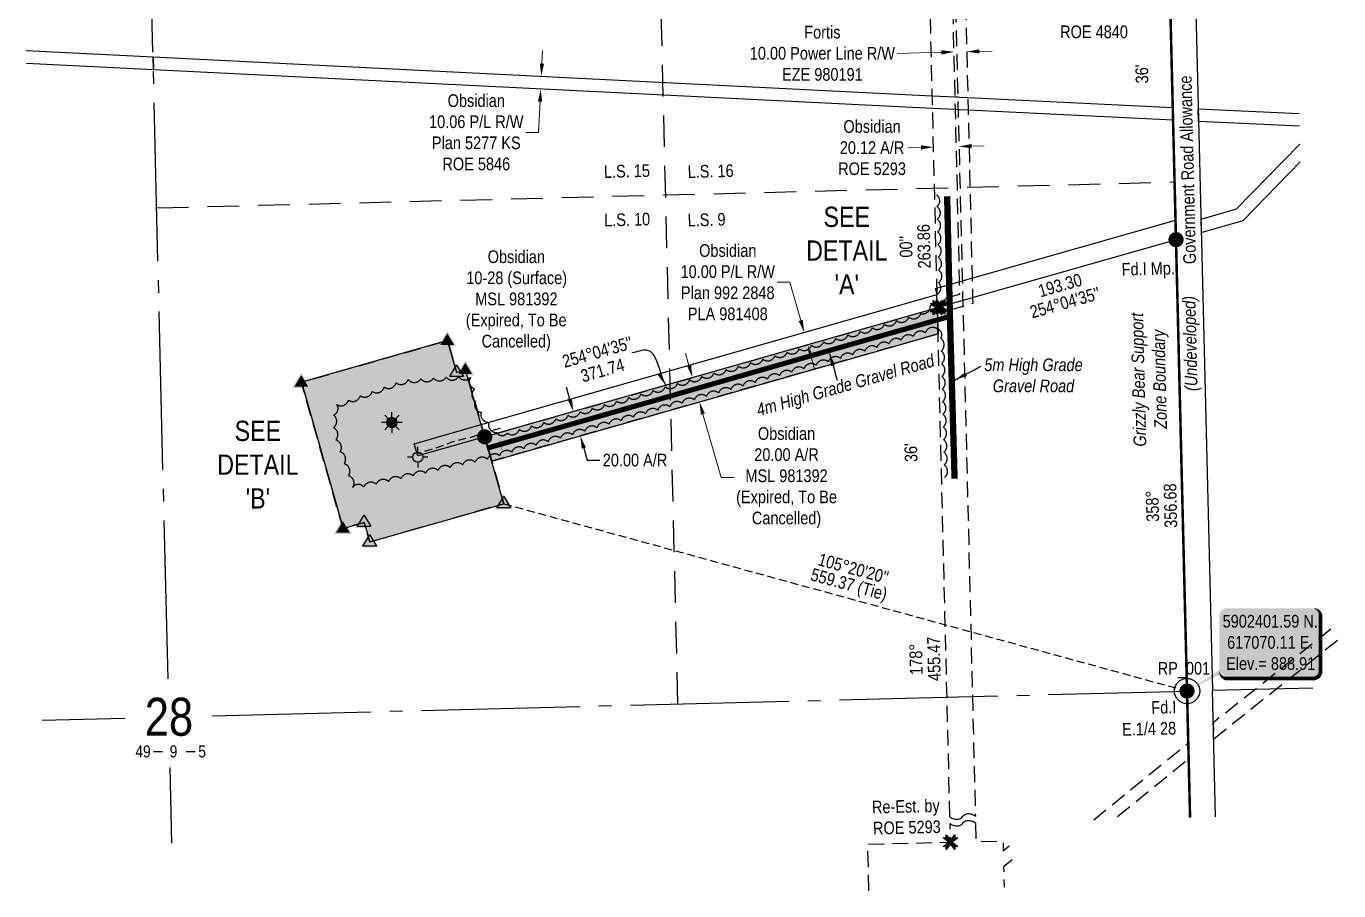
# Model space of a CAD drawing. Extents: x 615007 to 617534, y 5901979 to 5904112.
# Drawn here: x 616154 to 617190, y 5902244 to 5902927 of the extents above; entities that cross this region are included whole.
import ezdxf
from ezdxf.enums import TextEntityAlignment as Align

# ---------------------------------------------------------------- set-up
doc = ezdxf.new("R2010")
doc.units = 0
doc.header["$LTSCALE"] = 5
doc.header["$PDSIZE"] = 0.5
for name, pattern in [('0', [1, 1, 0]), ('DASHDOT2', [12.7, 6.35, -3.175, 0, -3.175]), ('foc-ACCESSROAD', [3.75, 2.5, -1.25]), ('foc-FLOWLINE', [3.75, 2.5, -1.25]), ('foc-LSD', [8, 5, -3]), ('foc-QUARTERLINE', [33, 25, -3, 2, -3]), ('foc-TIELINE', [1.875, 1.25, -0.625]), ('UG_PIPE', [1.875, 1.25, -0.625])]:
    doc.linetypes.add(name, pattern=pattern)
doc.layers.get('Defpoints').update_dxf_attribs({"color": 9})
for name, color, linetype in [('10', 1, 'Continuous'), ('35', 37, 'Continuous'), ('9', 3, 'Continuous'), ('AS-PIPE-UG', 44, 'UG_PIPE'), ('AS-ROADS', 254, 'Continuous'), ('AS-WILDLIFE', 131, 'DASHDOT2'), ('C-RW', 13, 'Continuous'), ('C-WS', 13, 'foc-ACCESSROAD'), ('C-WS-S', 8, 'Continuous'), ('DETAIL-T', 7, 'Continuous'), ('F-EZE', 190, 'foc-FLOWLINE'), ('F-WS-S', 8, 'Continuous'), ('L-BD', 7, 'Continuous'), ('L-MON', 1, 'Continuous'), ('L-ROAD-T', 7, 'Continuous'), ('L-SEC', 7, 'Continuous'), ('L-SECLBL', 7, 'Continuous'), ('L-SECQ', 8, 'foc-QUARTERLINE'), ('L-SECTION-LSD', 7, 'foc-LSD'), ('L-TIE', 7, 'foc-TIELINE'), ('P-PROPOSED', 10, 'Continuous'), ('P-PROPOSED-H', 21, 'Continuous'), ('P-TXT', 4, 'Continuous'), ('T-BUSH', 110, '0')]:
    doc.layers.add(name, color=color, linetype=linetype)
for name, color, linetype, lineweight in [('AS-GENERAL', 48, 'Continuous', 18), ('C-AR-T', 13, 'Continuous', 9), ('C-RW-T', 13, 'Continuous', 9), ('C-WS-T', 13, 'Continuous', 9), ('F-EZE-T', 190, 'Continuous', 9), ('T-TEXT', 48, 'Continuous', 18)]:
    doc.layers.add(name, color=color, linetype=linetype, lineweight=lineweight)
doc.styles.add('100L', font='ARIALN.TTF', dxfattribs={"height": 11})
doc.styles.add('240', font='ARIALN.TTF', dxfattribs={"height": 30})
doc.styles.add('80', font='ARIALN.TTF', dxfattribs={"height": 10})
doc.styles.add('80CG', font='ARIALN.TTF', dxfattribs={"height": 10})
doc.styles.add('80L', font='ARIALN.TTF', dxfattribs={"height": 10})
doc.styles.add('80LS', font='ARIALNI.TTF', dxfattribs={"height": 10})
doc.styles.add('SIMPLEX', font='ARIALN.TTF')
doc.dimstyles.new('Compass 5 000', dxfattribs={"dimscale": 5, "dimtxt": 9, "dimasz": 2, "dimexe": 0.2, "dimexo": 0.0625, "dimgap": 0.5, "dimtad": 0, "dimtih": 1, "dimtoh": 1, "dimzin": 0, "dimdsep": 46, "dimtxsty": '80CG', "dimcen": 0.1, "dimse1": 1, "dimse2": 1, "dimclrd": 256, "dimclrt": 256, "dimaunit": 1, "dimadec": 4, "dimazin": 0, "dimtfac": 0.06, "dimtofl": 0, "dimtmove": 0, "dimatfit": 1, "dimfxl": 0.2, "dimtolj": 1, "dimtzin": 0, "dimlwd": -1, "dimarcsym": 0})

# ---------------------------------------------------------------- blocks, each defined once
blk = doc.blocks.new('L-SECLBL')
at = {"layer": '9', "color": 7}
for p, q in [((-5.1, -27.8), (-12.3, -27.8)), ((20.7, -27.8), (13.5, -27.8))]:
    blk.add_line(p, q, dxfattribs=at)
at = {"layer": '10', "color": 2, "style": 'SIMPLEX'}
blk.add_attdef('SEC', text='', height=30, dxfattribs=at).set_placement((0, 0), align=Align.MIDDLE)
at = {"layer": '10', "color": 5, "style": '80L'}
blk.add_attdef('TWP', text='', height=9.5, dxfattribs=at).set_placement((-14.4, -27.4), align=Align.MIDDLE_RIGHT)
blk.add_attdef('RGE', text='', height=9.5, dxfattribs=at).set_placement((3.6, -27.4), align=Align.MIDDLE_CENTER)
blk.add_attdef('MER', text='', height=9.5, dxfattribs=at).set_placement((23.2, -27.4), align=Align.MIDDLE_LEFT)
blk = doc.blocks.new('*D416')
at = {"layer": 'C-AR-T', "transparency": 16777216}
for p, q in [((616956.6, 5903000.4), (616956.4, 5903010.4)), ((616957.6, 5902960.3), (616958.1, 5902938.8)), ((616958.1, 5902938.8), (616968.1, 5902938.8))]:
    blk.add_line(p, q, dxfattribs=at)
for points in [[(616958.3, 5903000.5), (616955, 5903000.4), (616956.9, 5902990.4)], [(616959.3, 5902960.3), (616955.9, 5902960.3), (616957.4, 5902970.3)]]:
    blk.add_solid(points, dxfattribs=at)
at = {"layer": 'Defpoints', "color": 0, "transparency": 16777216}
for p in [(617017.4, 5902991.9), (616957.4, 5902970.3), (617017.9, 5902971.8)]:
    blk.add_point(p, dxfattribs=at)
at = {"layer": 'C-AR-T', "transparency": 16777216, "insert": (616996.7, 5902938.8), "char_height": 10, "attachment_point": 5, "style": '80CG'}
blk.add_mtext('\\A1;Obsidian\\P20.12 A/R\\PROE 4840', dxfattribs=at)
blk = doc.blocks.new('*D418')
at = {"layer": 'C-RW-T', "transparency": 16777216}
for p, q in [((616756.7, 5902724.4), (616746.7, 5902724.4)), ((616765.2, 5902694.3), (616756.7, 5902724.4)), ((616773.4, 5902665.5), (616776.2, 5902655.8))]:
    blk.add_line(p, q, dxfattribs=at)
for points in [[(616766.8, 5902694.7), (616763.6, 5902693.8), (616768, 5902684.7)], [(616775, 5902665.9), (616771.8, 5902665), (616770.7, 5902675.1)]]:
    blk.add_solid(points, dxfattribs=at)
at = {"layer": 'Defpoints', "color": 0, "transparency": 16777216}
for p in [(616768, 5902684.7), (616733.3, 5902674.8), (616736.1, 5902665.2)]:
    blk.add_point(p, dxfattribs=at)
at = {"layer": 'C-RW-T', "transparency": 16777216, "insert": (616707.6, 5902724.4), "char_height": 10, "attachment_point": 5, "style": '80CG'}
blk.add_mtext('\\A1;Obsidian\\P10.00 P/L R/W\\PPlan 992 2848\\PPLA 981408', dxfattribs=at)
blk = doc.blocks.new('*D420')
at = {"layer": 'Defpoints', "color": 0, "transparency": 16777216}
for p in [(616896.3, 5902906.5), (616888.4, 5902814.4), (616898.4, 5902814.6)]:
    blk.add_point(p, dxfattribs=at)
at = {"layer": 'F-EZE-T', "transparency": 16777216}
for p, q in [((616876.3, 5902906), (616841.4, 5902905.2)), ((616906.3, 5902906.7), (616916.3, 5902907))]:
    blk.add_line(p, q, dxfattribs=at)
for points in [[(616876.2, 5902907.7), (616876.3, 5902904.3), (616886.3, 5902906.3)], [(616906.2, 5902908.4), (616906.3, 5902905.1), (616896.3, 5902906.5)]]:
    blk.add_solid(points, dxfattribs=at)
at = {"layer": 'F-EZE-T', "transparency": 16777216, "insert": (616782.3, 5902905.2), "char_height": 10, "attachment_point": 5, "style": '80CG'}
blk.add_mtext('\\A1;Fortis\\P10.00 Power Line R/W\\PEZE 980191', dxfattribs=at)
blk = doc.blocks.new('GABD')
for p, q in [((-0.81, 0), (-1.62, 0)), ((0, 0.81), (0, 1.62)), ((1.62, 0), (0.81, 0)), ((0, -0.81), (0, -1.62))]:
    blk.add_line(p, q)
blk.add_circle((0, 0), 0.8)
blk = doc.blocks.new('GAS')
h = blk.add_hatch(color=255)
h.dxf.hatch_style = 1
edge = h.paths.add_edge_path()
edge.add_arc((0, 0), 0.9, 0, 360)
for p, q in [((-0.81, 0), (-1.62, 0)), ((-0.57, 0.57), (-1.14, 1.14)), ((0, 0.81), (0, 1.62)), ((0.57, 0.57), (1.14, 1.14)), ((1.62, 0), (0.81, 0)), ((-0.57, -0.57), (-1.14, -1.14)), ((0, -0.81), (0, -1.62)), ((1.14, -1.14), (0.57, -0.57))]:
    blk.add_line(p, q)
blk.add_circle((0, 0), 0.8)
blk = doc.blocks.new('STRIA')
blk.add_hatch(color=255).paths.add_polyline_path([(-0.04, 1.52), (-1.47, -0.87), (1.39, -0.87)])
blk = doc.blocks.new('STRIAA')
blk.add_blockref('STRIA', (0, 0))
blk = doc.blocks.new('STRIB')
at = {"color": 1}
blk.add_solid([(-1.12, -0.67), (-0.04, 1.13), (1.04, -0.67)], dxfattribs=at)
blk = doc.blocks.new('STRIBB')
blk.add_blockref('STRIB', (0, 0))
blk = doc.blocks.new('STRICC')
for name in ['STRIAA', 'STRIBB']:
    blk.add_blockref(name, (0, 0))
blk = doc.blocks.new('fdspike')
blk.add_blockref('STRICC', (0, 0))
blk = doc.blocks.new('TRIA')
blk.add_hatch(color=255).paths.add_polyline_path([(-0.04, 1.52), (-1.47, -0.87), (1.39, -0.87)])
blk = doc.blocks.new('TRIAA')
blk.add_blockref('TRIA', (0, 0))
blk = doc.blocks.new('TRIB')
at = {"color": 1}
blk.add_lwpolyline([(-1.12, -0.67), (-0.04, 1.13), (1.04, -0.67)], close=True, dxfattribs=at)
blk = doc.blocks.new('TRIBB')
blk.add_blockref('TRIB', (0, 0))
blk = doc.blocks.new('TRICC')
for name in ['TRIAA', 'TRIBB']:
    blk.add_blockref(name, (0, 0))
blk = doc.blocks.new('plspike')
blk.add_blockref('TRICC', (0, 0))
blk = doc.blocks.new('fdia')
at = {"color": 255, "const_width": 1}
blk.add_lwpolyline([(-0.5, 0, 1), (0.5, 0, 1)], format="xyb", close=True, dxfattribs=at)
blk = doc.blocks.new('Fdiaa')
blk.add_blockref('fdia', (0, 0))
blk = doc.blocks.new('fdib')
at = {"color": 1, "const_width": 1.6}
blk.add_lwpolyline([(-0.4, 0, 1), (0.4, 0, 1)], format="xyb", close=True, dxfattribs=at)
at = {"color": 1}
blk.add_circle((0, 0), 0.8, dxfattribs=at)
blk = doc.blocks.new('Fdibb')
blk.add_blockref('fdib', (0, 0))
blk = doc.blocks.new('fdicc')
for name in ['Fdibb', 'Fdiaa']:
    blk.add_blockref(name, (0, 0))
blk = doc.blocks.new('FDI')
blk.add_blockref('fdicc', (0, 0))
blk = doc.blocks.new('TEMP')
h = blk.add_hatch(color=255)
h.dxf.hatch_style = 1
h.paths.add_polyline_path([(0, 0.25), (-0.67, 1.15), (-0.67, 0.67), (-1.15, 0.67), (-0.25, 0), (-1.15, -0.67), (-0.67, -0.67), (-0.67, -1.15), (0, -0.25), (0.67, -1.15), (0.67, -0.67), (1.15, -0.67), (0.25, 0), (1.15, 0.67), (0.67, 0.67), (0.67, 1.15)])
h.paths.add_polyline_path([(0.57, 0.85), (0.57, 0.57), (0.85, 0.57), (0.08, 0), (0.85, -0.57), (0.57, -0.57), (0.57, -0.85), (0, -0.08), (-0.57, -0.85), (-0.57, -0.57), (-0.85, -0.57), (-0.08, 0), (-0.85, 0.57), (-0.57, 0.57), (-0.57, 0.85), (0, 0.08)], flags=16)
h = blk.add_hatch(color=1)
h.dxf.hatch_style = 1
h.paths.add_polyline_path([(0, 0.08), (-0.57, 0.85), (-0.57, 0.57), (-0.85, 0.57), (-0.08, 0), (-0.85, -0.57), (-0.57, -0.57), (-0.57, -0.85), (0, -0.08), (0.57, -0.85), (0.57, -0.57), (0.85, -0.57), (0.08, 0), (0.85, 0.57), (0.57, 0.57), (0.57, 0.85)])
at = {"color": 1}
for p, q in [((-0.08, 0), (0.08, 0)), ((0, 0.08), (0, -0.08))]:
    blk.add_line(p, q, dxfattribs=at)
at = {"color": 255, "flags": 128}
blk.add_lwpolyline([(-0.25, 0), (-1.15, 0.67), (-0.67, 0.67), (-0.67, 1.15), (0, 0.25), (0.67, 1.15), (0.67, 0.67), (1.15, 0.67), (0.25, 0), (1.15, -0.67), (0.67, -0.67), (0.67, -1.15), (0, -0.25), (-0.67, -1.15), (-0.67, -0.67), (-1.15, -0.67)], close=True, dxfattribs=at)
at = {"color": 1, "flags": 128}
blk.add_lwpolyline([(-0.08, 0), (-0.85, 0.57), (-0.57, 0.57), (-0.57, 0.85), (0, 0.08), (0.57, 0.85), (0.57, 0.57), (0.85, 0.57), (0.08, 0), (0.85, -0.57), (0.57, -0.57), (0.57, -0.85), (0, -0.08), (-0.57, -0.85), (-0.57, -0.57), (-0.85, -0.57)], close=True, dxfattribs=at)
blk = doc.blocks.new('*D422')
at = {"layer": 'C-AR-T', "transparency": 16777216}
for p, q in [((616677, 5902658.8), (616674.3, 5902668.4)), ((616688, 5902620.3), (616702.3, 5902570.1)), ((616702.3, 5902570.1), (616712.3, 5902570.1))]:
    blk.add_line(p, q, dxfattribs=at)
for points in [[(616678.6, 5902659.2), (616675.4, 5902658.3), (616679.8, 5902649.2)], [(616689.6, 5902620.8), (616686.4, 5902619.8), (616685.3, 5902629.9)]]:
    blk.add_solid(points, dxfattribs=at)
at = {"layer": 'Defpoints', "color": 0, "transparency": 16777216}
for p in [(616701.7, 5902655.4), (616707.2, 5902636.2), (616685.3, 5902629.9)]:
    blk.add_point(p, dxfattribs=at)
at = {"layer": 'C-AR-T', "transparency": 16777216, "insert": (616754, 5902570.1), "char_height": 10, "attachment_point": 5, "style": '80CG'}
blk.add_mtext('\\A1;Obsidian\\P20.00 A/R\\PMSL 981392\\P(Expired, To Be\\PCancelled)', dxfattribs=at)
blk = doc.blocks.new('*D434')
at = {"layer": 'Defpoints', "color": 0, "transparency": 16777216}
for p in [(616607, 5902628.4), (616612.5, 5902609.2), (616591.2, 5902603.1)]:
    blk.add_point(p, dxfattribs=at)
at = {"layer": 'P-TXT', "transparency": 16777216}
for p, q in [((616583, 5902631.9), (616580.2, 5902641.6)), ((616593.9, 5902593.5), (616596.7, 5902583.9)), ((616596.7, 5902583.9), (616606.7, 5902583.9))]:
    blk.add_line(p, q, dxfattribs=at)
for points in [[(616584.6, 5902632.4), (616581.4, 5902631.5), (616585.7, 5902622.3)], [(616595.6, 5902593.9), (616592.3, 5902593), (616591.2, 5902603.1)]]:
    blk.add_solid(points, dxfattribs=at)
at = {"layer": 'P-TXT', "transparency": 16777216, "insert": (616634.4, 5902583.9), "char_height": 10, "attachment_point": 5, "style": '80CG'}
blk.add_mtext('\\A1;20.00 A/R', dxfattribs=at)
blk = doc.blocks.new('*U444')
h = blk.add_hatch(color=254)
edge = h.paths.add_edge_path()
edge.add_line((-34, -28.5), (34, -28.5))
edge.add_arc((34, -22.5), 6, 270, 360)
edge.add_line((40, -22.5), (40, 21))
edge.add_arc((34, 21), 6, 0, 90)
edge.add_line((34, 27), (-34, 27))
edge.add_arc((-34, 21), 6, 90, 180)
edge.add_line((-40, 21), (-40, -22.5))
edge.add_arc((-34, -22.5), 6, 180, 270)
at = {"color": 1, "flags": 128}
blk.add_lwpolyline([(-34, -28.5, 3, 3, 0), (34, -28.5, 3, 3, 0.414214), (40, -22.5, 3, 3, 0), (40, 21, 3, 0, 0.414214), (34, 27, 0, 0, 0), (-34, 27, 0, 0, 0.414214), (-40, 21, 0, 0, 0), (-40, -22.5, 0, 3, 0.414214)], format="xyseb", close=True, dxfattribs=at)
blk.add_lwpolyline([(-60.2, -35.6, 0, 10, 0), (0, 0, 5, 5, 0)], format="xyseb", dxfattribs=at)
at = {"color": 1, "style": '80'}
blk.add_attdef('ENTER_TEXT_001', (-36, -5), '', height=10, dxfattribs=at)
blk = doc.blocks.new('*D446')
at = {"layer": 'C-RW-T', "transparency": 16777216}
for p, q in [((616560.9, 5902897.1), (616561.4, 5902907.1)), ((616559.4, 5902867.1), (616558.2, 5902842.8)), ((616558.2, 5902842.8), (616548.2, 5902842.8))]:
    blk.add_line(p, q, dxfattribs=at)
for points in [[(616559.3, 5902897.2), (616562.6, 5902897), (616560.4, 5902887.1)], [(616557.8, 5902867.1), (616561.1, 5902867), (616559.9, 5902877)]]:
    blk.add_solid(points, dxfattribs=at)
at = {"layer": 'Defpoints', "color": 0, "transparency": 16777216}
for p in [(616561.9, 5902887), (616559.9, 5902877), (616561.4, 5902877)]:
    blk.add_point(p, dxfattribs=at)
at = {"layer": 'C-RW-T', "transparency": 16777216, "insert": (616509.1, 5902842.8), "char_height": 10, "attachment_point": 5, "style": '80CG'}
blk.add_mtext('\\A1;Obsidian\\P10.06 P/L R/W\\PPlan 5277 KS\\PROE 5846', dxfattribs=at)
blk = doc.blocks.new('*D454')
at = {"layer": 'C-AR-T', "transparency": 16777216}
for p, q in [((616900.1, 5902831.9), (616910.1, 5902832.1)), ((616860, 5902830.9), (616850, 5902830.7))]:
    blk.add_line(p, q, dxfattribs=at)
for points in [[(616860, 5902832.6), (616860.1, 5902829.2), (616870, 5902831.1)], [(616900.1, 5902833.6), (616900.2, 5902830.2), (616890.1, 5902831.6)]]:
    blk.add_solid(points, dxfattribs=at)
at = {"layer": 'Defpoints', "color": 0, "transparency": 16777216}
for p in [(616870, 5902832.5), (616870, 5902831.1), (616890.1, 5902833)]:
    blk.add_point(p, dxfattribs=at)
at = {"layer": 'C-AR-T', "transparency": 16777216, "insert": (616821.5, 5902830.7), "char_height": 10, "attachment_point": 5, "style": '80CG'}
blk.add_mtext('\\A1;Obsidian\\P20.12 A/R\\PROE 5293', dxfattribs=at)

msp = doc.modelspace()

# ---------------------------------------------------------------- hatches: boundary and pattern name
at = {"layer": 'P-PROPOSED-H'}
h = msp.add_hatch(color=256, dxfattribs=at)
h.dxf.hatch_style = 1
h.paths.add_polyline_path([(616521.268, 5902583.144), (616873.634, 5902683.675), (616873.13, 5902704.322), (616515.783, 5902602.369)])
h = msp.add_hatch(color=256, dxfattribs=at)
h.dxf.hatch_style = 1
h.paths.add_polyline_path([(616425.127, 5902519.331), (616530.867, 5902549.499), (616500.699, 5902655.239), (616493.634, 5902653.223), (616486.478, 5902678.303), (616371.125, 5902645.392), (616404.036, 5902530.039), (616420.714, 5902534.798)])

# ---------------------------------------------------------------- linework, layer by layer
at = {"layer": '35', "color": 3}
msp.add_circle((617070.114, 5902401.591), 10, dxfattribs=at)
at = {"layer": 'AS-GENERAL', "const_width": 0.4, "flags": 128}
msp.add_lwpolyline([(616529.45, 5902592.142), (616527.848, 5902599.194)], dxfattribs=at)
at = {"layer": 'AS-PIPE-UG', "flags": 128}
msp.add_lwpolyline([(616527.898, 5902609.032), (616514.186, 5902604.938), (616503.868, 5902601.623), (616489.85, 5902598.087), (616476.364, 5902593.177), (616465.627, 5902590.027), (616462.298, 5902588.767)], dxfattribs=at)
at = {"layer": 'AS-ROADS', "flags": 128}
for points, const_width in [([(616886.653, 5902569.287), (616882.964, 5902697.457), (616880.761, 5902792.36)], 5), ([(616882.955, 5902697.458), (616796.844, 5902673.093), (616663.297, 5902634.808), (616517.373, 5902593.328)], 4)]:
    msp.add_lwpolyline(points, dxfattribs=dict(at, const_width=const_width))
at = {"layer": 'AS-WILDLIFE', "const_width": 1.999, "flags": 128}
msp.add_lwpolyline([(617047.941, 5903305.897), (617050.468, 5903205.635), (617070.114, 5902401.591), (617072.525, 5902301.805)], dxfattribs=at)
at = {"layer": 'C-RW'}
for points in [[(616153.871, 5902907.351), (616253.982, 5902902.352), (616254.225, 5902892.265), (616154.113, 5902897.265)], [(617158.826, 5902847.649), (617079.242, 5902851.4), (617078.996, 5902861.452), (617158.586, 5902857.703)], [(617159.168, 5902833.398), (617109.031, 5902782.021), (617081.132, 5902774.061), (617081.384, 5902763.738), (617114.329, 5902773.137), (617159.502, 5902819.428)]]:
    msp.add_lwpolyline(points, dxfattribs=at)
for points in [[(617058.852, 5902862.487), (617059.099, 5902852.409), (616897.36, 5902860.258), (616890.251, 5902860.603), (616889.344, 5902860.648), (616887.34, 5902860.748), (616869.183, 5902861.652), (616254.225, 5902892.265), (616253.982, 5902902.352), (616868.943, 5902871.742), (616887.099, 5902870.839), (616889.103, 5902870.739), (616890.745, 5902870.658), (616897.12, 5902870.348), (617058.852, 5902862.487)], [(616515.783, 5902602.369), (616462.889, 5902587.296), (616460.149, 5902596.909), (616513.04, 5902611.982), (616872.892, 5902714.649), (616871.521, 5902719.455), (617061.026, 5902773.522), (617061.449, 5902758.05), (616875.635, 5902705.036), (616873.13, 5902704.322), (616515.783, 5902602.369)]]:
    msp.add_lwpolyline(points, close=True, dxfattribs=at)
at = {"layer": 'C-WS', "flags": 128}
for points in [[(616882.953, 5902302.293), (616866.687, 5902968.005), (616886.793, 5902968.514), (616903.06, 5902302.785)], [(617183.621, 5902450.381), (617090.838, 5902376.524), (617091.143, 5902363.913), (617189.884, 5902442.513)], [(616996.461, 5902299.87), (617071.104, 5902360.597), (617071.412, 5902347.871), (617012.925, 5902300.289)], [(616819.017, 5902243.851), (616818.141, 5902280.659), (616883.444, 5902282.215), (616883.083, 5902296.986)], [(616903.189, 5902297.477), (616903.551, 5902282.693), (616924.851, 5902283.201), (616925.035, 5902275.475), (616931.765, 5902280.951)], [(616932.07, 5902268.223), (616925.338, 5902262.745), (616925.723, 5902246.566)]]:
    msp.add_lwpolyline(points, dxfattribs=at)
msp.add_lwpolyline([(616873.635, 5902683.661), (616521.274, 5902583.126), (616530.882, 5902549.45), (616425.044, 5902519.253), (616420.627, 5902534.733), (616403.933, 5902529.97), (616370.99, 5902645.431), (616486.451, 5902678.373), (616493.613, 5902653.271), (616500.684, 5902655.288), (616511.656, 5902616.836), (616513.046, 5902611.965), (616515.783, 5902602.369), (616873.13, 5902704.322), (616873.635, 5902683.661)], close=True, dxfattribs=at)
at = {"layer": 'C-WS', "linetype": 'ByBlock', "flags": 128}
for points in [[(616882.953, 5902302.293, 0.09819619), (616886.403, 5902300.572, 0.11502491), (616889.704, 5902300.446, 0.18910183), (616893.006, 5902302.539, -0.18910183), (616896.308, 5902304.631, -0.11502491), (616899.609, 5902304.506, -0.09819619), (616903.06, 5902302.785)], [(616883.083, 5902296.986, 0.09819619), (616886.533, 5902295.264, 0.11502491), (616889.834, 5902295.139, 0.18910183), (616893.136, 5902297.231, -0.18910183), (616896.438, 5902299.324, -0.11502491), (616899.739, 5902299.198, -0.09819619), (616903.189, 5902297.477)]]:
    msp.add_lwpolyline(points, format="xyb", dxfattribs=at)
at = {"layer": 'F-EZE', "flags": 128}
msp.add_lwpolyline([(616893.041, 5902705.364), (616873.242, 5902699.736), (616873.13, 5902704.322), (616872.989, 5902710.068), (616890.807, 5902715.132), (616890.562, 5902725.423), (616887.34, 5902860.748), (616887.099, 5902870.839), (616885.283, 5902947.134), (616884.775, 5902968.463), (616894.777, 5902968.716), (616895.285, 5902947.383), (616897.12, 5902870.348), (616897.36, 5902860.258), (616900.504, 5902728.254), (616900.872, 5902712.793), (616900.994, 5902707.625), (616893.041, 5902705.364)], close=True, dxfattribs=at)
at = {"layer": 'L-SEC'}
for p, q in [((617050.468, 5903205.635), (617070.114, 5902401.591)), ((617070.575, 5903206.126), (617090.217, 5902402.23)), ((617070.114, 5902401.591), (617072.525, 5902301.805)), ((617092.63, 5902302.317), (617090.217, 5902402.23))]:
    msp.add_line(p, q, dxfattribs=at)
at = {"layer": 'L-SECQ'}
for p, q in [((616265.771, 5902411.275), (616247.193, 5903185.139)), ((616300.985, 5902382.024), (617070.114, 5902401.591)), ((617090.217, 5902402.23), (617169.449, 5902404.167)), ((616166.564, 5902378.604), (616231.751, 5902380.262)), ((616268.89, 5902281.36), (616267.451, 5902341.322))]:
    msp.add_line(p, q, dxfattribs=at)
at = {"layer": 'L-SECTION-LSD'}
for p, q in [((616668.304, 5902391.369), (616648.831, 5903195.387)), ((616256.844, 5902783.142), (617060.291, 5902803.613))]:
    msp.add_line(p, q, dxfattribs=at)
at = {"layer": 'L-TIE'}
msp.add_line((616530.867, 5902549.499), (617070.114, 5902401.591), dxfattribs=at)
at = {"layer": 'P-PROPOSED', "flags": 128}
for points in [[(616521.268, 5902583.144), (616873.634, 5902683.675), (616873.13, 5902704.322), (616515.783, 5902602.369)], [(616425.127, 5902519.331), (616530.867, 5902549.499), (616500.699, 5902655.239), (616493.634, 5902653.223), (616486.478, 5902678.303), (616371.125, 5902645.392), (616404.036, 5902530.039), (616420.714, 5902534.798)]]:
    msp.add_lwpolyline(points, close=True, dxfattribs=at)
at = {"layer": 'T-BUSH', "flags": 128}
msp.add_lwpolyline([(616878.656, 5902570.166, 0.52056705), (616878.386, 5902580.159, 0.52056705), (616878.116, 5902590.151, 0.52056705), (616877.846, 5902600.144, 0.52056705), (616877.576, 5902610.137, 0.52056705), (616877.305, 5902620.129, 0.52056705), (616877.035, 5902630.122, 0.52056705), (616876.765, 5902640.115, 0.52056705), (616876.495, 5902650.107, 0.52056705), (616876.225, 5902660.1, 0.52056705), (616875.955, 5902670.093, 0.52056705), (616875.684, 5902680.085, 0.52056705), (616873.138, 5902687.43, 0.52056705), (616863.572, 5902684.527, 0.52056705), (616854.007, 5902681.624, 0.52056705), (616844.441, 5902678.721, 0.52056705), (616834.876, 5902675.818, 0.52056705), (616825.31, 5902672.915, 0.52056705), (616815.745, 5902670.012, 0.52056705), (616806.179, 5902667.109, 0.52056705), (616796.585, 5902664.303, 0.52056705), (616786.968, 5902661.576, 0.52056705), (616777.351, 5902658.849, 0.52056705), (616767.734, 5902656.123, 0.52056705), (616758.116, 5902653.396, 0.52056705), (616748.499, 5902650.669, 0.52056705), (616738.882, 5902647.942, 0.52056705), (616729.265, 5902645.216, 0.52056705), (616719.647, 5902642.489, 0.52056705), (616710.03, 5902639.762, 0.52056705), (616700.413, 5902637.036, 0.52056705), (616690.796, 5902634.309, 0.52056705), (616681.179, 5902631.582, 0.52056705), (616671.561, 5902628.856, 0.52056705), (616661.949, 5902626.113, 0.52056705), (616652.34, 5902623.354, 0.52056705), (616642.732, 5902620.596, 0.52056705), (616633.124, 5902617.837, 0.52056705), (616623.516, 5902615.078, 0.52056705), (616613.908, 5902612.319, 0.52056705), (616604.3, 5902609.561, 0.52056705), (616594.692, 5902606.802, 0.52056705), (616585.084, 5902604.043, 0.52056705), (616575.476, 5902601.285, 0.52056705), (616565.867, 5902598.526, 0.52056705), (616556.259, 5902595.767, 0.52056705), (616546.651, 5902593.009, 0.52056705), (616537.043, 5902590.25, 0.52056705), (616527.435, 5902587.491, 0.52056705), (616517.827, 5902584.732, 0.52056705), (616508.099, 5902582.444, 0.52056705), (616498.345, 5902580.254, 0.52056705), (616488.591, 5902578.065, 0.52056705), (616478.838, 5902575.875, 0.52056705), (616469.084, 5902573.686, 0.52056705), (616459.331, 5902571.496, 0.52056705), (616449.577, 5902569.306, 0.52056705), (616439.824, 5902567.117, 0.52056705), (616430.07, 5902564.927, 0.52056705), (616420.317, 5902562.738, 0.52056705), (616411.489, 5902562.221, 0.52056705), (616408.164, 5902571.648, 0.52056705), (616404.84, 5902581.076, 0.52056705), (616401.515, 5902590.503, 0.52056705), (616398.191, 5902599.93, 0.52056705), (616396.28, 5902609.591, 0.52056705), (616396.392, 5902619.587, 0.52056705), (616398.835, 5902627.932, 0.52056705), (616408.228, 5902631.351, 0.52056705), (616417.621, 5902634.77, 0.52056705), (616427.015, 5902638.19, 0.52056705), (616436.408, 5902641.609, 0.52056705), (616445.801, 5902645.028, 0.52056705), (616455.373, 5902647.586, 0.52056705), (616465.352, 5902648.183, 0.52056705), (616475.33, 5902648.78, 0.52056705), (616485.309, 5902649.377, 0.52056705), (616495.287, 5902649.974, 0.52056705), (616504.588, 5902649.354, 0.52056705), (616508.028, 5902640.2, 0.52056705), (616508.414, 5902630.211, 0.52056705), (616513.001, 5902621.723, 0.52056705), (616519.032, 5902613.75, 0.52056705), (616525.062, 5902605.778, 0.52056705), (616533.569, 5902605.294, 0.52056705), (616543.163, 5902608.1, 0.52056705), (616552.757, 5902610.907, 0.52056705), (616562.351, 5902613.713, 0.52056705), (616571.946, 5902616.52, 0.52056705), (616581.54, 5902619.326, 0.52056705), (616591.134, 5902622.133, 0.52056705), (616600.729, 5902624.939, 0.52056705), (616610.323, 5902627.746, 0.52056705), (616619.917, 5902630.552, 0.52056705), (616629.511, 5902633.359, 0.52056705), (616639.106, 5902636.165, 0.52056705), (616648.7, 5902638.972, 0.52056705), (616658.294, 5902641.778, 0.52056705), (616667.902, 5902644.536, 0.52056705), (616677.518, 5902647.268, 0.52056705), (616687.134, 5902650, 0.52056705), (616696.75, 5902652.732, 0.52056705), (616706.365, 5902655.464, 0.52056705), (616715.981, 5902658.196, 0.52056705), (616725.597, 5902660.928, 0.52056705), (616735.213, 5902663.66, 0.52056705), (616744.828, 5902666.392, 0.52056705), (616754.444, 5902669.123, 0.52056705), (616764.06, 5902671.855, 0.52056705), (616773.676, 5902674.587, 0.52056705), (616783.291, 5902677.319, 0.52056705), (616792.907, 5902680.051, 0.52056705), (616802.505, 5902682.844, 0.52056705), (616812.1, 5902685.649, 0.52056705), (616821.695, 5902688.455, 0.52056705), (616831.289, 5902691.26, 0.52056705), (616840.884, 5902694.066, 0.52056705), (616850.478, 5902696.871, 0.52056705), (616860.073, 5902699.676, 0.52056705), (616867.483, 5902706.066, 0.52056705), (616872.179, 5902714.489, 0.52056705), (616874.095, 5902724.263, 0.52056705), (616873.864, 5902734.257, 0.52056705), (616873.633, 5902744.251, 0.52056705), (616873.402, 5902754.244, 0.52056705), (616873.171, 5902764.238, 0.52056705), (616872.94, 5902774.232, 0.52056705), (616872.709, 5902784.225, 0.52056705), (616872.5, 5902793.258, 0.52056705)], format="xyb", dxfattribs=at)

# ---------------------------------------------------------------- block references
at = {"layer": 'C-WS-S', "color": 3, "xscale": 4.99812499999995, "yscale": 4.99812499999995, "zscale": 4.99812499999995}
msp.add_blockref('GAS', (616442.492, 5902613.624), dxfattribs=at)
at = {"layer": 'DETAIL-T'}
ref = msp.add_blockref('*U444', (617135.549, 5902439.936), dxfattribs=at)
ref.add_attrib('ENTER_TEXT_001', '5902401.59 N.', (617098.229, 5902451.708), dxfattribs={"layer": '0', "color": 1, "height": 10, "style": '80'})
ref.add_attrib('ENTER_TEXT_002', '617070.11 E.', (617101.753, 5902435.001), dxfattribs={"layer": '0', "color": 1, "height": 10, "style": '80'})
ref.add_attrib('ENTER_TEXT_003', 'Elev.= 888.91', (617100.961, 5902418.293), dxfattribs={"layer": '0', "color": 1, "height": 10, "style": '80'})
at = {"layer": 'F-WS-S', "color": 3, "xscale": 4.99812499999995, "yscale": 4.99812499999995, "zscale": 4.99812499999995}
msp.add_blockref('GABD', (616462.887, 5902586.299), dxfattribs=at)
at = {"layer": 'L-MON'}
for name, p, xscale, yscale, zscale in [('FDI', (617061.449, 5902758.05), 4.99999999999997, 4.99999999999997, 4.99999999999997), ('TEMP', (616875.635, 5902705.036), 4.998155599999984, 4.998155599999984, 4.998155599999984), ('fdspike', (616486.438, 5902678.321), 4.99999999999997, 4.99999999999997, 4.99999999999997), ('plspike', (616493.704, 5902653.266), 4.99999999999997, 4.99999999999997, 4.99999999999997), ('fdspike', (616500.663, 5902655.25), 4.99999999999997, 4.99999999999997, 4.99999999999997), ('fdspike', (616371.163, 5902645.38), 4.99999999999997, 4.99999999999997, 4.99999999999997), ('FDI', (616515.783, 5902602.369), 4.99999999999997, 4.99999999999997, 4.99999999999997), ('plspike', (616530.927, 5902549.517), 4.99999999999997, 4.99999999999997, 4.99999999999997), ('plspike', (616420.748, 5902534.79), 4.99999999999997, 4.99999999999997, 4.99999999999997), ('fdspike', (616404.061, 5902530.041), 4.99999999999997, 4.99999999999997, 4.99999999999997), ('plspike', (616425.159, 5902519.32), 4.99999999999997, 4.99999999999997, 4.99999999999997), ('FDI', (617070.114, 5902401.591), 4.99999999999997, 4.99999999999997, 4.99999999999997), ('TEMP', (616883.444, 5902282.215), 4.998155599999989, 4.998155599999989, 4.998155599999989)]:
    msp.add_blockref(name, p, dxfattribs=dict(at, xscale=xscale, yscale=yscale, zscale=zscale))
at = {"layer": 'L-MON', "color": 3, "xscale": 4.999999999999989, "yscale": 4.999999999999989, "zscale": 4.999999999999989}
msp.add_blockref('TEMP', (616873.13, 5902704.322), dxfattribs=at)
at = {"layer": 'L-SECLBL', "color": 3, "xscale": 0.9996249999999962, "yscale": 0.9996249999999962, "zscale": 0.9996249999999962}
msp.add_blockref('L-SECLBL', (616266.491, 5902381.294), dxfattribs=at).add_auto_attribs({'SEC': '28', 'TWP': '49', 'RGE': '9', 'MER': '5'})

# ---------------------------------------------------------------- texts
at = {"layer": '35', "color": 3, "style": '80'}
msp.add_attdef('RP_001', (617046.997, 5902414.565), 'RP', height=10, dxfattribs=at)
at = {"layer": 'AS-WILDLIFE', "insert": (617041.547, 5902647.672), "char_height": 10, "attachment_point": 5, "rotation": 91.389536, "style": '240'}
msp.add_mtext_dynamic_manual_height_columns('{\\fArial Narrow|b0|i1|c0|p34;Grizzly Bear Support Zone Boundary}', width=106.23915, gutter_width=45, heights=[0], dxfattribs=at)
at = {"layer": 'C-WS-T', "insert": (616500.443, 5902749.588), "char_height": 9.99625, "attachment_point": 1, "style": '80L'}
msp.add_mtext_dynamic_manual_height_columns('\\pi17.67297;Obsidian\\P\\pi0.76254;10-28 (Surface)\\P\\pi7.84037;MSL 981392\\P\\pi0.39433;(Expired, To Be \\P\\pi12.83509;Cancelled)', width=79.16307, gutter_width=49.981, heights=[0], dxfattribs=at)
at = {"layer": 'DETAIL-T', "color": 3, "char_height": 15.9941, "width": 63.61265, "attachment_point": 5, "style": '80CG'}
for s, insert in [("SEE\\PDETAIL\\P'A'", (616801.547, 5902749.423)), ("SEE\\PDETAIL\\P'B'", (616336.706, 5902580.385))]:
    msp.add_mtext(s, dxfattribs=dict(at, insert=insert))
at = {"layer": 'L-BD', "style": '80L'}
for s, height, rotation, p in [("36'", 9.9963, 91.3997, (617034.458, 5902888.928)), ('263.86', 9.9963, 91.3997, (616862.446, 5902752.814)), ("00''", 9.9963, 91.3997, (616848.205, 5902752.466)), ('193.30', 9.9963, 15.9237, (616969.873, 5902722.047)), ("254°04'35''", 9.99631, 15.9237, (616973.781, 5902708.349)), ("254°04'35''", 9.99631, 15.92368, (616604.646, 5902669.303)), ('371.74', 9.9963, 15.92368, (616608.76, 5902654.884)), ("36'", 9.9963, 91.3997, (616852.178, 5902589.868)), ('356.68', 9.9963, 91.3997, (617057.038, 5902547.975)), ('358°', 9.9963, 91.3997, (617042.797, 5902547.627)), ('178°', 9.9963, 91.3997, (616856.166, 5902426.674)), ('455.47', 9.9963, 91.3997, (616870.406, 5902427.022))]:
    msp.add_text(s, height=height, rotation=rotation, dxfattribs=at).set_placement(p, align=Align.MIDDLE)
at = {"layer": 'L-BD', "linetype": 'ByBlock', "style": '80L'}
for s, p in [("105°20'20''", (616806.77, 5902498.441)), ('559.37 (Tie)', (616803.003, 5902484.703))]:
    msp.add_text(s, height=9.99631, rotation=344.6618, dxfattribs=at).set_placement(p, align=Align.MIDDLE)
at = {"layer": 'L-MON', "char_height": 10, "attachment_point": 1, "style": '80L'}
for s, width, insert, rotation in [('\\pi1.0618;Fd.I Mp.', 41.14366, (617017.328, 5902739.599), 1.457341), ('\\pi24.49291;Fd.I\\P\\pi1.00723;E.1/4 28', 42.26235, (617017.297, 5902392.907), 1.457341), ('\\pi0.97995;Re-Est. by\\P\\pi1.40969;ROE 5293', 53.47653, (616820.312, 5902314.878), 1.364455)]:
    msp.add_mtext_dynamic_manual_height_columns(s, width=width, gutter_width=50, heights=[0], dxfattribs=dict(at, insert=insert, rotation=rotation))
at = {"layer": 'L-ROAD-T', "style": '80L'}
msp.add_text('Government Road Allowance', height=9.99625, rotation=91.37213, dxfattribs=at).set_placement((617070.473, 5902813.181), align=Align.MIDDLE_CENTER)
at = {"layer": 'T-TEXT', "style": '80LS'}
msp.add_text('(Undeveloped)', height=9.99625, rotation=91.37213, dxfattribs=at).set_placement((617072.566, 5902676.044), align=Align.MIDDLE_CENTER)
at = {"layer": 'T-TEXT', "insert": (616798.979, 5902648.001), "char_height": 9.99625, "width": 145.78201, "attachment_point": 2, "rotation": 15.868201, "style": '80LS'}
msp.add_mtext('4m High Grade Gravel Road', dxfattribs=at)
at = {"layer": 'T-TEXT', "insert": (616948.936, 5902664.253), "char_height": 9.99625, "width": 77.46521, "attachment_point": 2, "style": '80LS'}
msp.add_mtext('5m High Grade\\PGravel Road', dxfattribs=at)

# ---------------------------------------------------------------- dimensions: what is measured, and where the dimension line sits
at = {"layer": 'C-AR-T'}
dim = msp.add_linear_dim(base=(616957.366, 5902970.3), p1=(617017.392, 5902991.929), p2=(617017.891, 5902971.803), angle=271.422694, text='Obsidian\\P20.12 A/R\\PROE 4840', dimstyle='Compass 5 000', dxfattribs=at)
dim.commit()
dim.dimension.update_dxf_attribs({"geometry": '*D416', "text_midpoint": (616996.672, 5902938.788), "dimtype": 161})
dim = msp.add_aligned_dim(p1=(616890.104, 5902833.004), p2=(616869.998, 5902832.513), distance=1.364, text='Obsidian\\P20.12 A/R\\PROE 5293', dimstyle='Compass 5 000', dxfattribs=at)
dim.commit()
dim.dimension.update_dxf_attribs({"geometry": '*D454', "text_midpoint": (616821.503, 5902830.66)})
at = {"layer": 'C-AR-T', "color": 3}
dim = msp.add_linear_dim(base=(616685.253, 5902629.912), p1=(616701.733, 5902655.421), p2=(616707.223, 5902636.181), angle=285.924467, text='Obsidian\\P20.00 A/R\\PMSL 981392\\P(Expired, To Be\\PCancelled)', dimstyle='Compass 5 000', dxfattribs=at)
dim.commit()
dim.dimension.update_dxf_attribs({"geometry": '*D422', "text_midpoint": (616754.012, 5902570.133), "dimtype": 161})
at = {"layer": 'C-RW-T', "color": 3}
dim = msp.add_linear_dim(base=(616559.918, 5902877.047), p1=(616561.936, 5902887.024), p2=(616561.435, 5902876.972), angle=267.150128, text='Obsidian\\P10.06 P/L R/W\\PPlan 5277 KS\\PROE 5846', dimstyle='Compass 5 000', dxfattribs=at)
dim.commit()
dim.dimension.update_dxf_attribs({"geometry": '*D446', "text_midpoint": (616509.126, 5902842.79), "dimtype": 161})
at = {"layer": 'F-EZE-T'}
dim = msp.add_linear_dim(base=(616896.259, 5902906.491), p1=(616888.445, 5902814.351), p2=(616898.448, 5902814.589), angle=1.364454, text='Fortis\\P10.00 Power Line R/W\\PEZE 980191', dimstyle='Compass 5 000', dxfattribs=at)
dim.commit()
dim.dimension.update_dxf_attribs({"geometry": '*D420', "text_midpoint": (616782.269, 5902905.184), "dimtype": 161})
at = {"layer": 'P-TXT'}
dim = msp.add_linear_dim(base=(616591.206, 5902603.097), p1=(616606.997, 5902628.393), p2=(616612.482, 5902609.167), angle=285.92369, text='20.00 A/R', dimstyle='Compass 5 000', dxfattribs=at)
dim.commit()
dim.dimension.update_dxf_attribs({"geometry": '*D434', "text_midpoint": (616634.429, 5902583.865), "dimtype": 161})

# ---------------------------------------------------------------- leaders
at = {"layer": 'L-BD', "color": 3, "path_type": 1}
msp.add_leader([(616658.596, 5902643.114), (616643.532, 5902670.78), (616631.861, 5902668.593)], dimstyle='Compass 5 000', override={"dimgap": 0.5, "dimtad": 0}, dxfattribs=at)
at = {"layer": 'T-TEXT', "path_type": 1}
for points in [[(616787.953, 5902668.191), (616794.02, 5902647.015)], [(616886.905, 5902647.205), (616907.532, 5902658.069)]]:
    msp.add_leader(points, dimstyle='Compass 5 000', override={"dimgap": 0.5, "dimtad": 0}, dxfattribs=at)

# ---------------------------------------------------------------- next in the draw order: texts
at = {"layer": 'L-SECTION-LSD', "attachment_point": 1, "rotation": 1.459491, "style": '100L', "bg_fill": 3, "box_fill_scale": 1.5, "bg_fill_color": 256, "bg_fill_transparency": 0}
for s, width, insert, char_height in [('\\pi1.84512;L.S. 15', 36.84585, (616607.879, 5902816.7), 9.99631), ('L.S. 16', 36.92781, (616675.813, 5902816.7), 9.9963), ('\\pi2.02834;L.S. 10', 36.94042, (616607.879, 5902778.43), 9.99631), ('L.S. 9', 30.51602, (616675.813, 5902778.43), 9.9963)]:
    msp.add_mtext_dynamic_manual_height_columns(s, width=width, gutter_width=54.98, heights=[0], dxfattribs=dict(at, insert=insert, char_height=char_height))

# ---------------------------------------------------------------- next in the draw order: dimensions: what is measured, and where the dimension line sits
at = {"layer": 'C-RW-T', "color": 3}
dim = msp.add_linear_dim(base=(616767.96, 5902684.674), p1=(616736.05, 5902665.235), p2=(616733.324, 5902674.829), angle=105.866294, text='Obsidian\\P10.00 P/L R/W\\PPlan 992 2848\\PPLA 981408', dimstyle='Compass 5 000', dxfattribs=at)
dim.commit()
dim.dimension.update_dxf_attribs({"geometry": '*D418', "text_midpoint": (616707.594, 5902724.362), "dimtype": 161})

doc.saveas('drawing.dxf')
